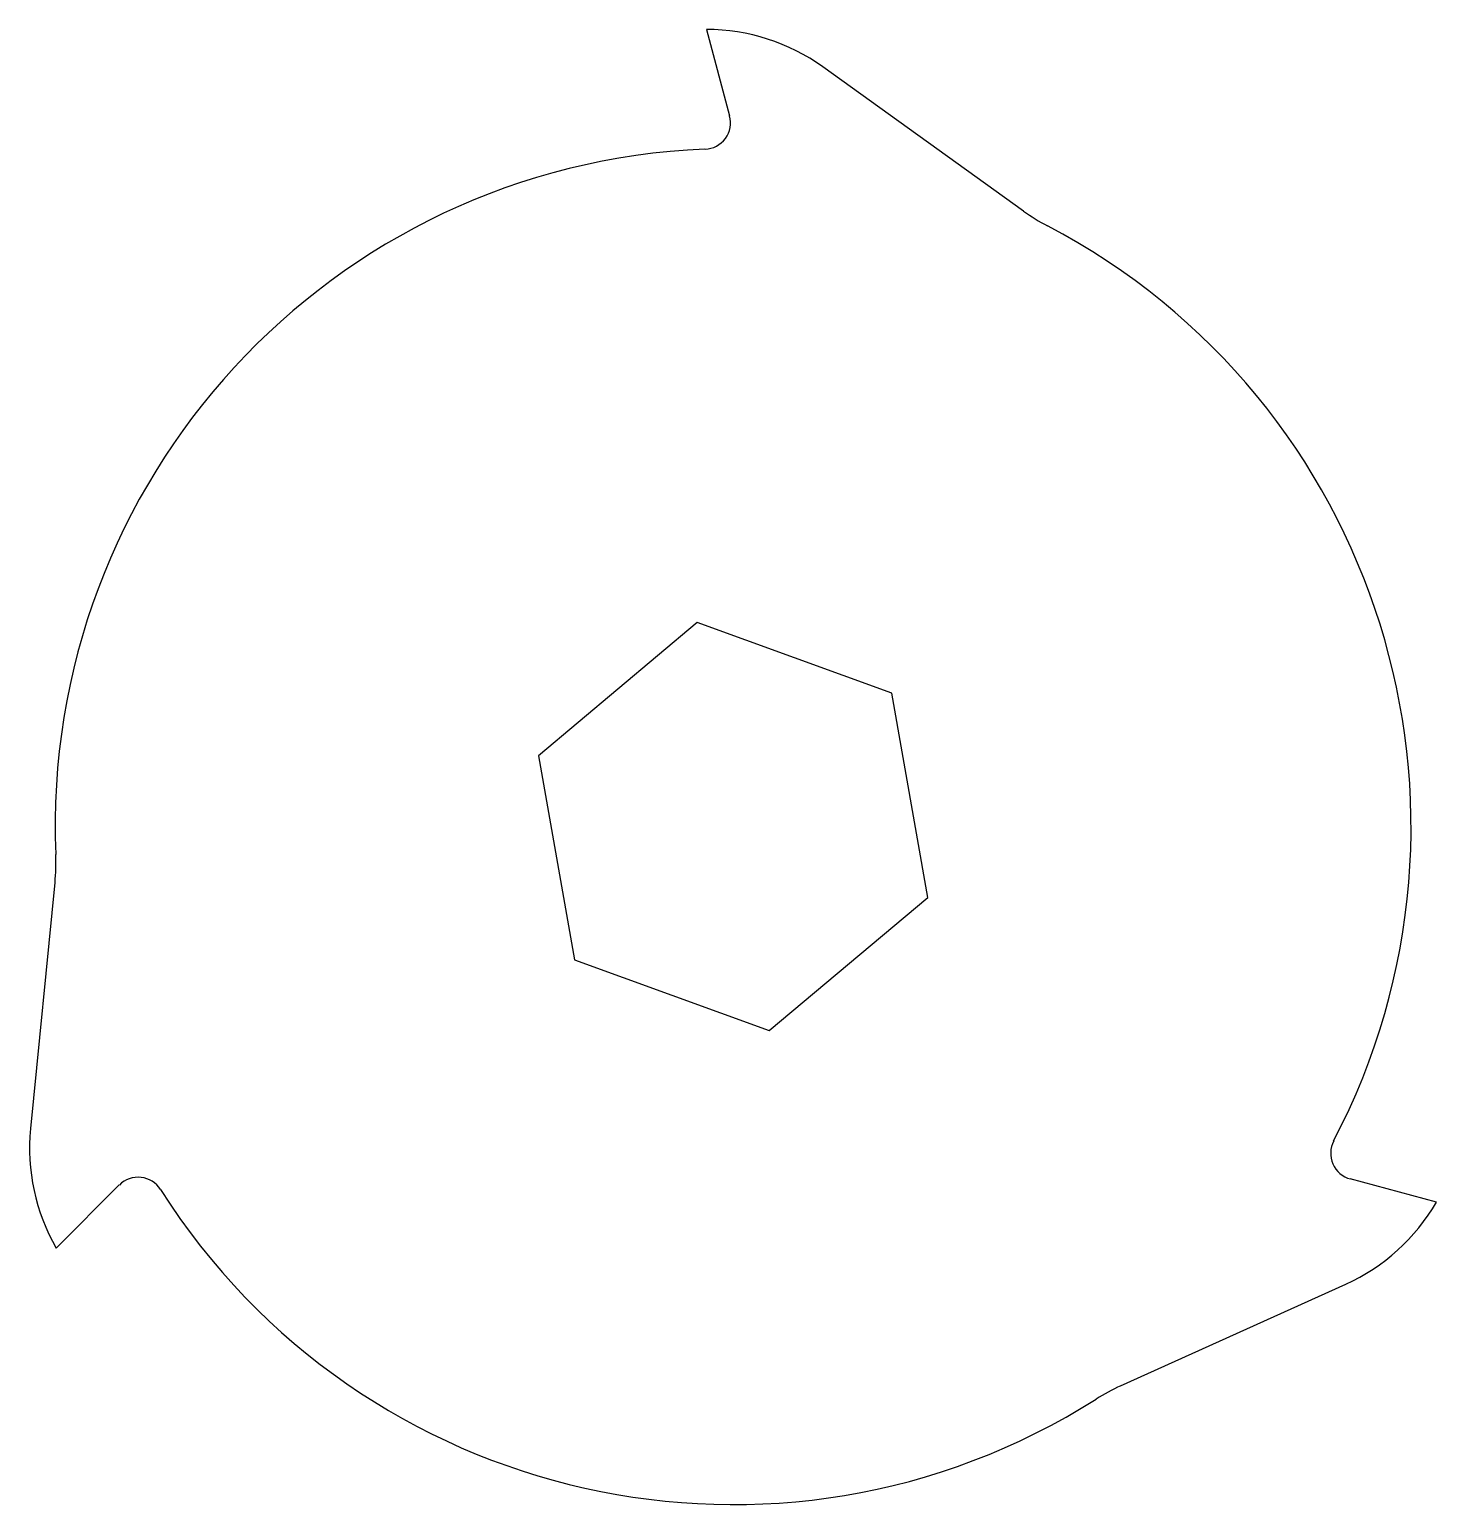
# Model space of a CAD drawing. Header units: millimetres. Extents: x -53 to 53, y -51 to 60.
import ezdxf

# ---------------------------------------------------------------- set-up
doc = ezdxf.new("R2010")
doc.units = ezdxf.units.MM

msp = doc.modelspace()

# ---------------------------------------------------------------- linework, layer by layer
at = {"color": 7, "linetype": 'Continuous', "lineweight": 25}
for p, q in [((-2, 59.96), (-0.26, 53.47)), ((21.86, 46.29), (6.75, 57.14)), ((-2.71, 15.35), (-14.65, 5.33)), ((11.94, 10.02), (-2.71, 15.35)), ((14.65, -5.33), (11.94, 10.02)), ((-14.65, 5.33), (-11.94, -10.02)), ((-51.02, -4.22), (-52.86, -22.72)), ((2.71, -15.35), (14.65, -5.33)), ((-11.94, -10.02), (2.71, -15.35)), ((52.92, -28.25), (46.44, -26.51)), ((-50.92, -31.71), (-46.18, -26.96)), ((29.16, -42.07), (46.11, -34.42))]:
    msp.add_line(p, q, dxfattribs=at)
for centre, radius, start, end in [((-2, 44.96), 15, 54.3147, 90), ((-2.19, 52.95), 2, 272.373, 15), ((0, 0), 51, 92.373, 182.373), ((30.61, 58.48), 15, 234.3147, 242.373), ((0, 0), 51, 332.373, 62.373), ((-65.94, -2.73), 15, 354.3147, 2.373), ((-37.93, -24.21), 15, 174.3147, 210), ((46.96, -24.58), 2, 152.373, 255), ((-44.76, -28.38), 2, 32.373, 135), ((0, 0), 51, 212.373, 302.373), ((39.93, -20.75), 15, 294.3147, 330), ((35.34, -55.74), 15, 114.3147, 122.373)]:
    msp.add_arc(centre, radius, start, end, dxfattribs=at)

doc.saveas('drawing.dxf')
